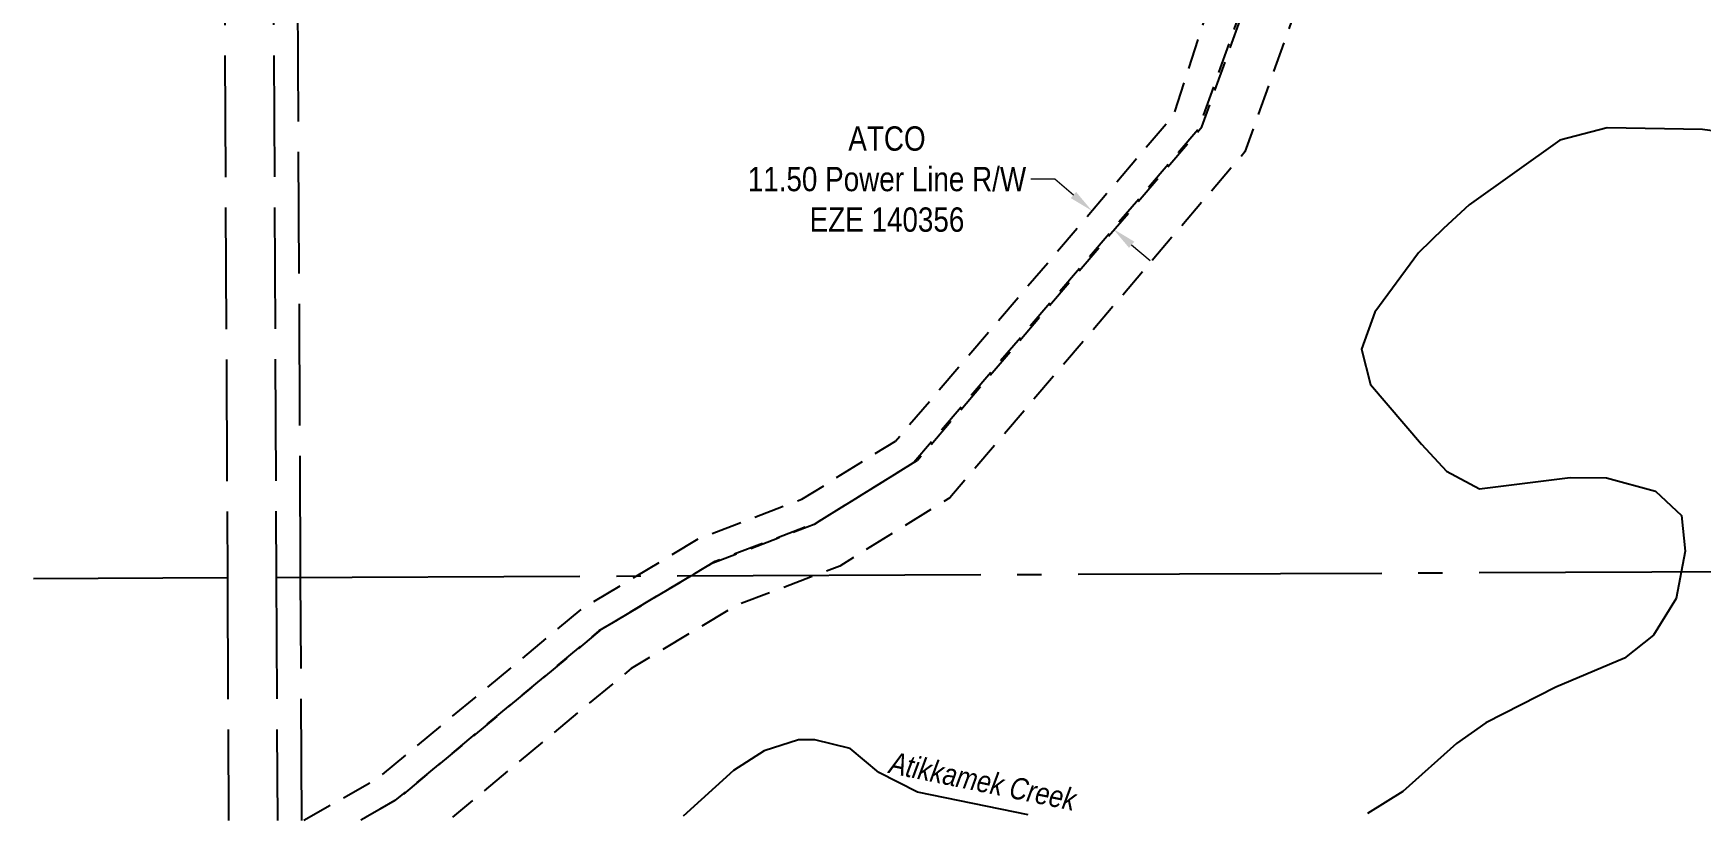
# Model space of a CAD drawing. Extents: x 519217 to 529401, y 6048073 to 6055420.
# Drawn here: x 521054 to 521740, y 6048182 to 6048505 of the extents above; entities that cross this region are included whole.
import ezdxf

# ---------------------------------------------------------------- set-up
doc = ezdxf.new("R2010")
doc.units = 0
doc.header["$LTSCALE"] = 5
doc.header["$PDSIZE"] = 0.5
for name, pattern in [('foc-ACCESSROAD', [3.75, 2.5, -1.25]), ('foc-FLOWLINE', [3.75, 2.5, -1.25]), ('foc-QUARTERLINE', [33, 25, -3, 2, -3]), ('foc-UNSURVEYED', [12.5, 10, -2.5])]:
    doc.linetypes.add(name, pattern=pattern)
doc.layers.get('Defpoints').update_dxf_attribs({"color": 9})
for name, color, linetype in [('F-AR', 190, 'foc-ACCESSROAD'), ('F-EZE', 190, 'foc-FLOWLINE'), ('L-SECQ', 8, 'foc-QUARTERLINE'), ('L-USEC', 7, 'foc-UNSURVEYED'), ('T-WATER', 160, 'Continuous'), ('T-WATER-T', 170, 'Continuous')]:
    doc.layers.add(name, color=color, linetype=linetype)
doc.layers.add('F-EZE-T', color=190, linetype='Continuous', lineweight=9)
doc.styles.add('80CG', font='ARIALN.TTF', dxfattribs={"height": 10})
doc.styles.add('80L', font='ARIALN.TTF', dxfattribs={"height": 10})
doc.styles.add('foc-LtypeFont', font='ARIALN.TTF', dxfattribs={"height": 7.35})
doc.linetypes.add('foc-TOPO-flowdirection-NOLINE', pattern='A,0,[">",foc-LtypeFont,S=0.3,R=0,X=0,Y=-0.945],-20,[">",foc-LtypeFont,S=0.3,R=0,X=0,Y=-0.945],0', length=20)
doc.dimstyles.new('Compass 5 000', dxfattribs={"dimscale": 5, "dimtxt": 9, "dimasz": 2, "dimexe": 0.2, "dimexo": 0.0625, "dimgap": 0.5, "dimtad": 0, "dimtih": 1, "dimtoh": 1, "dimzin": 0, "dimdsep": 46, "dimtxsty": '80CG', "dimcen": 0.1, "dimse1": 1, "dimse2": 1, "dimclrd": 256, "dimclrt": 256, "dimaunit": 1, "dimadec": 4, "dimazin": 0, "dimtfac": 0.06, "dimtofl": 0, "dimtmove": 0, "dimatfit": 1, "dimfxl": 0.2, "dimtolj": 1, "dimtzin": 0, "dimlwd": -1, "dimarcsym": 0})

# ---------------------------------------------------------------- blocks, each defined once
blk = doc.blocks.new('*D460')
at = {"layer": 'Defpoints', "color": 0, "transparency": 16777216}
for p in [(521489.95, 6048432.46), (521489.99, 6048432.5), (521498.73, 6048425.04)]:
    blk.add_point(p, dxfattribs=at)
at = {"layer": 'F-EZE-T', "transparency": 16777216}
for p, q in [((521474.74, 6048445.45), (521464.74, 6048445.45)), ((521482.35, 6048438.95), (521474.74, 6048445.45)), ((521506.3, 6048418.5), (521513.91, 6048412.01))]:
    blk.add_line(p, q, dxfattribs=at)
for points in [[(521483.43, 6048440.22), (521481.26, 6048437.69), (521489.95, 6048432.46)], [(521507.39, 6048419.77), (521505.22, 6048417.23), (521498.7, 6048425)]]:
    blk.add_solid(points, dxfattribs=at)
at = {"layer": 'F-EZE-T', "transparency": 16777216, "insert": (521405.6, 6048445.45), "char_height": 10, "attachment_point": 5, "style": '80CG'}
blk.add_mtext('\\A1;ATCO\\P11.50 Power Line R/W\\PEZE 140356', dxfattribs=at)

msp = doc.modelspace()

# ---------------------------------------------------------------- linework, layer by layer
at = {"layer": 'F-AR', "flags": 128}
msp.add_lwpolyline([(521190.704, 6048182.94), (521204.764, 6048190.938), (521288.687, 6048260.692), (521326.548, 6048283.354), (521334.848, 6048288.328), (521377.229, 6048304.472), (521418.227, 6048329.908), (521535.24, 6048466.975), (521554.13, 6048520.015), (521579.167, 6048610.887), (521583.834, 6048646.644), (521595.304, 6048818.145), (521606.439, 6048856.397), (521630.992, 6048918.269), (521669.868, 6049042.868), (521686.657, 6049087.96), (521708.146, 6049088.043), (521688.904, 6049036.36), (521649.964, 6048911.556), (521625.131, 6048848.979), (521615.193, 6048814.328), (521603.846, 6048644.671), (521598.916, 6048606.898), (521573.311, 6048513.966), (521552.931, 6048456.743), (521431.482, 6048314.477), (521386.186, 6048286.376), (521378.808, 6048283.559), (521343.655, 6048270.174), (521300.342, 6048244.244), (521226.758, 6048183.083)], dxfattribs=at)
at = {"layer": 'F-EZE', "flags": 128}
msp.add_lwpolyline([(521165.617, 6048181.783), (521196.536, 6048199.371), (521280.403, 6048269.078), (521302.414, 6048282.252), (521328.217, 6048297.704), (521370.534, 6048313.824), (521409.094, 6048337.746), (521523.628, 6048471.91), (521551.333, 6048557.808), (521570.993, 6048647.687), (521582.466, 6048819.589), (521620.148, 6048922.111), (521647.61, 6049010.03), (521673.706, 6049085.689), (521674.075, 6049088.084), (521674.449, 6049088.086), (521685.71, 6049088.129), (521684.993, 6049083.464), (521669.89, 6049042.85), (521630.997, 6048918.272), (521606.441, 6048856.401), (521593.845, 6048817.405), (521582.37, 6048645.817), (521577.7, 6048610.042), (521552.65, 6048519.123), (521533.75, 6048466.056), (521416.678, 6048328.918), (521375.659, 6048303.469), (521333.256, 6048287.317), (521324.952, 6048282.341), (521287.072, 6048259.667), (521203.105, 6048189.877), (521189.038, 6048181.876)], dxfattribs=at)
at = {"layer": 'L-SECQ', "flags": 128}
for points in [[(521154.249, 6048281.672), (521959.023, 6048284.875)], [(521054.302, 6048281.186), (521134.143, 6048281.592)]]:
    msp.add_lwpolyline(points, dxfattribs=at)
at = {"layer": 'L-USEC', "flags": 128}
for points in [[(521132.265, 6048683.79), (521134.143, 6048281.592)], [(521152.372, 6048683.884), (521154.249, 6048281.686)], [(521164.302, 6048281.712), (521162.425, 6048683.909)], [(521134.143, 6048281.592), (521134.613, 6048181.66)], [(521154.249, 6048281.687), (521154.719, 6048181.74)], [(521164.773, 6048181.779), (521164.302, 6048281.712)]]:
    msp.add_lwpolyline(points, dxfattribs=at)
at = {"layer": 'T-WATER', "linetype": 'foc-TOPO-flowdirection-NOLINE', "flags": 128}
msp.add_lwpolyline([(522357.144, 6049113.395), (522354.154, 6049121.273), (522349.605, 6049137.851), (522347.878, 6049154.731), (522348.439, 6049173.28), (522352.28, 6049195.35), (522357.856, 6049203.315), (522401.865, 6049204.642), (522446.857, 6049208.714), (522482.793, 6049207.277), (522526.48, 6049202.231), (522583.382, 6049200.096), (522589.475, 6049202.903), (522597.604, 6049215.032), (522604.701, 6049228.245), (522604.823, 6049232.429), (522601.42, 6049245.86), (522595.141, 6049259.468), (522561.915, 6049314.363), (522552.578, 6049326.589), (522530.771, 6049348.445), (522504.365, 6049384.826), (522492.302, 6049393.673), (522476.744, 6049399.44), (522461.907, 6049397.718), (522443.908, 6049391.996), (522429.434, 6049383.638), (522403.197, 6049364.286), (522390.069, 6049357.056), (522355.681, 6049349.172), (522322.857, 6049345.207), (522286.166, 6049349.141), (522260.444, 6049348.799), (522245.616, 6049343.253), (522234.795, 6049332.885), (522227.09, 6049319.923), (522223.851, 6049304.211), (522224.216, 6049280.58), (522228.364, 6049263.434), (522254.539, 6049205.533), (522256.567, 6049188.73), (522256.632, 6049168.373), (522254.08, 6049147.869), (522246.499, 6049129.152), (522236.996, 6049117.278), (522227.298, 6049110.94), (522211.721, 6049100.759), (522196.358, 6049095.517), (522162.902, 6049091.088), (522124.376, 6049091.542), (522104.311, 6049095.225), (522069.878, 6049104.609), (522055.372, 6049110.272), (522052.043, 6049111.572), (522037.274, 6049114.278), (522034.096, 6049114.082), (522018.545, 6049113.14), (521986.701, 6049099.493), (521973.386, 6049091.31), (521944.73, 6049057.018), (521921.483, 6049038.997), (521906.472, 6049038.671), (521890.606, 6049046.775), (521880.96, 6049059.525), (521866.928, 6049087.391), (521852.058, 6049134.226), (521844.817, 6049140.154), (521836.477, 6049143.34), (521821.531, 6049144.956), (521802.358, 6049140.504), (521789.3, 6049130.085), (521779.978, 6049118.361), (521772.229, 6049104.766), (521762.372, 6049072.983), (521759.672, 6049049.408), (521765.41, 6049035.57), (521775.359, 6049023.573), (521787.368, 6049012.079), (521833.477, 6048974.707), (521854.221, 6048953.765), (521862.761, 6048941.372), (521884.099, 6048901.003), (521887.807, 6048886.208), (521888.311, 6048868.656), (521885.723, 6048844.895), (521880.526, 6048830.835), (521871.412, 6048816.866), (521842.044, 6048783.537), (521819.564, 6048764.199), (521779.598, 6048743.235), (521734.729, 6048724.837), (521696.582, 6048699.22), (521655.403, 6048676.216), (521643.604, 6048667.713), (521633.643, 6048657.342), (521627.547, 6048644.721), (521629.764, 6048625.199), (521638.28, 6048609.412), (521660.223, 6048590.074), (521673.69, 6048583.436), (521687.646, 6048589.295), (521700.178, 6048598.312), (521713.528, 6048605.102), (521728.458, 6048611.141), (521747.476, 6048611.683), (521778.361, 6048601.63), (521793.159, 6048592.725), (521802.328, 6048580.884), (521825.178, 6048538.263), (521836.026, 6048528.118), (521853.83, 6048526.698), (521867.699, 6048532.518), (521875.779, 6048546.641), (521875.363, 6048566.256), (521866.219, 6048598.866), (521864.053, 6048613.735), (521866.002, 6048632.927), (521867.52, 6048635.92), (521878.873, 6048645.694), (521893.539, 6048650.529), (521910.015, 6048646.83), (521924.268, 6048638.24), (521934.082, 6048625.145), (521946.984, 6048597.512), (521951.45, 6048582.081), (521952.816, 6048564.477), (521951.33, 6048543.301), (521946.671, 6048524.063), (521934.498, 6048490.411), (521926.375, 6048476.602), (521916.742, 6048464.172), (521905.943, 6048453.814), (521894.267, 6048445.491), (521879.101, 6048440.672), (521843.963, 6048440.599), (521823.121, 6048443.071), (521758.301, 6048463.619), (521741.171, 6048465.955), (521701.956, 6048466.562), (521682.53, 6048461.544), (521645.242, 6048434.958), (521634.598, 6048425.123), (521624.341, 6048415.113), (521606.358, 6048390.708), (521600.837, 6048375.513), (521604.656, 6048361.018), (521625.588, 6048336.489), (521635.828, 6048325.393), (521649.453, 6048318.151), (521686.745, 6048322.711), (521701.77, 6048322.707), (521721.909, 6048317.182), (521732.519, 6048307.156), (521734.147, 6048292.416), (521730.43, 6048272.987), (521721.042, 6048257.873), (521709.071, 6048248.498), (521680.897, 6048236.499), (521652.096, 6048221.942), (521639.935, 6048213.319), (521617.87, 6048193.624), (521603.381, 6048184.575)], dxfattribs=at)
at = {"layer": 'T-WATER', "flags": 128}
for points in [[(521741.171, 6048465.955), (521701.956, 6048466.562), (521682.53, 6048461.544), (521645.242, 6048434.958), (521634.598, 6048425.123), (521624.341, 6048415.113), (521606.358, 6048390.708), (521600.837, 6048375.513), (521604.656, 6048361.018), (521625.588, 6048336.489), (521635.828, 6048325.393), (521649.453, 6048318.151), (521686.745, 6048322.711), (521701.77, 6048322.707), (521721.909, 6048317.182), (521732.519, 6048307.156), (521734.147, 6048292.416), (521730.43, 6048272.987), (521721.042, 6048257.873), (521709.071, 6048248.498), (521680.897, 6048236.499), (521652.096, 6048221.942), (521639.935, 6048213.319), (521617.87, 6048193.624), (521603.381, 6048184.575)], [(521463.756, 6048184.022), (521418.129, 6048193.377), (521402.222, 6048201.517), (521390.466, 6048211.344), (521375.885, 6048214.857), (521369.203, 6048214.833), (521355.044, 6048210.42), (521342.506, 6048202.213), (521321.726, 6048183.459)]]:
    msp.add_lwpolyline(points, dxfattribs=at)

# ---------------------------------------------------------------- texts
at = {"layer": 'T-WATER-T', "insert": (521403.355, 6048211.028), "char_height": 8.99076, "attachment_point": 1, "rotation": 348.413622, "style": '80L'}
msp.add_mtext_dynamic_manual_height_columns('\\pi4.615;{\\fArial Narrow|b0|i1|c0|p34;Atikkamek Creek}', width=87.62003, gutter_width=47.5, heights=[0], dxfattribs=at)

# ---------------------------------------------------------------- dimensions: what is measured, and where the dimension line sits
at = {"layer": 'F-EZE-T'}
dim = msp.add_aligned_dim(p1=(521498.733, 6048425.036), p2=(521489.986, 6048432.503), distance=0.054, text='ATCO\\P11.50 Power Line R/W\\PEZE 140356', dimstyle='Compass 5 000', dxfattribs=at)
dim.commit()
dim.dimension.update_dxf_attribs({"geometry": '*D460', "text_midpoint": (521405.6, 6048445.447)})

doc.saveas('drawing.dxf')
